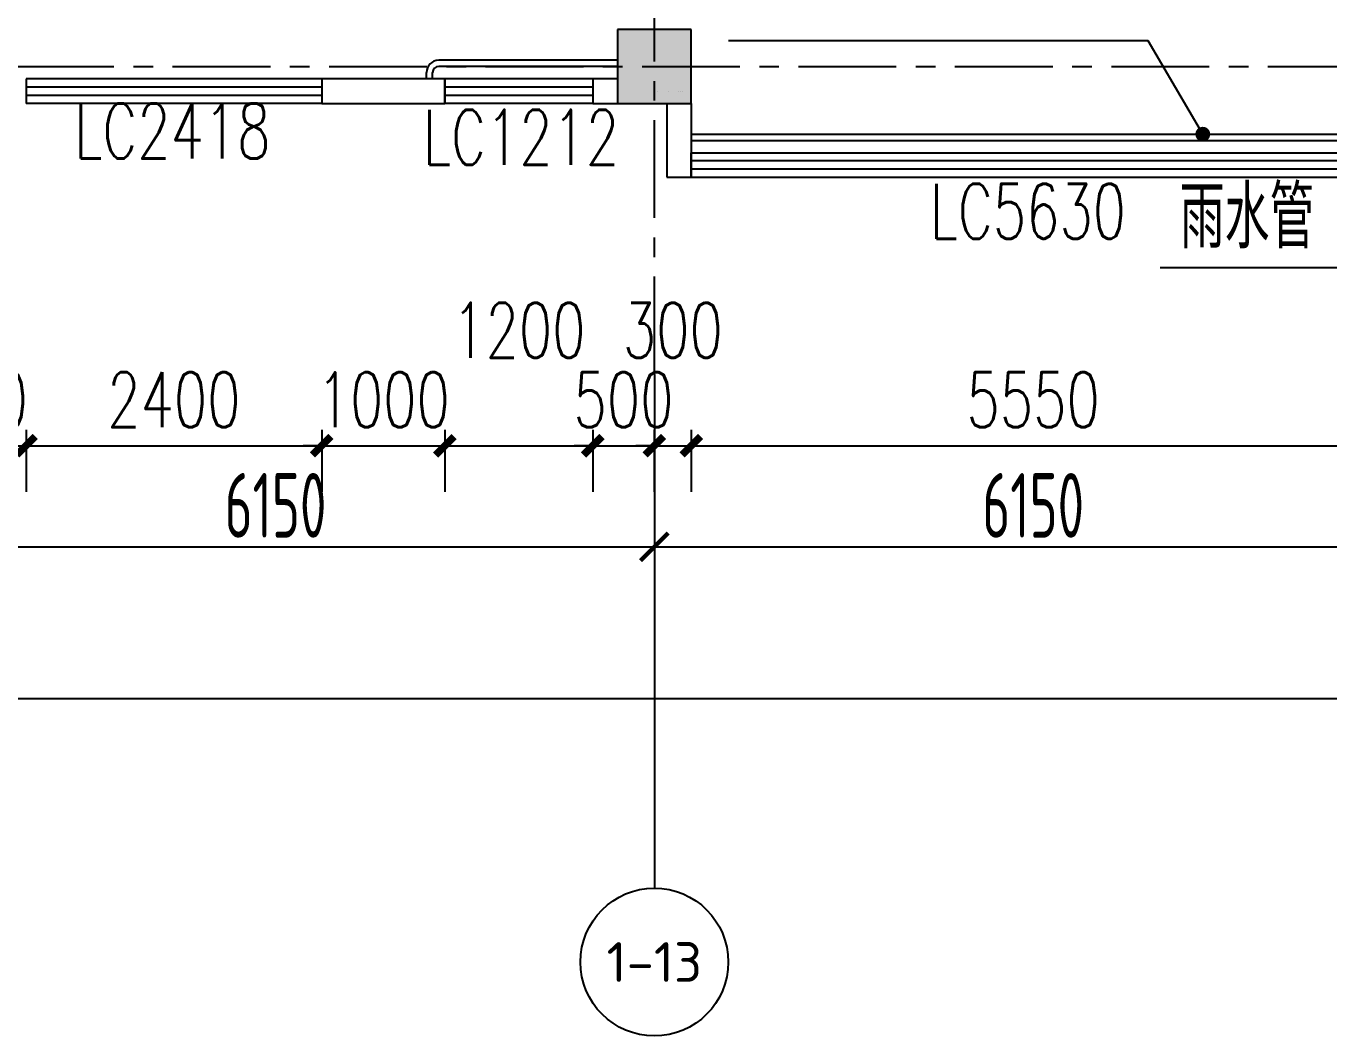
# Model space of a CAD drawing. Header units: millimetres. Extents: x -1048436 to -185795, y -983427 to 400387.
# Drawn here: x -703713 to -693137, y -364464 to -356266 of the extents above; entities that cross this region are included whole.
import ezdxf
from ezdxf.enums import TextEntityAlignment as Align

# ---------------------------------------------------------------- set-up
doc = ezdxf.new("R2010")
doc.units = ezdxf.units.MM
doc.header["$LTSCALE"] = 500
doc.linetypes.add('一层轴网$0$CENTER', pattern=[50.8, 31.75, -6.35, 6.35, -6.35])
for name, color, linetype in [('AXIS_TEXT', 7, 'Continuous'), ('COLUMN', 254, 'Continuous'), ('DIM_LEAD', 3, 'Continuous'), ('PUB_DIM', 3, 'Continuous'), ('PUB_HATCH', 8, 'Continuous'), ('PUB_TEXT', 7, 'Continuous'), ('WINDOW', 4, 'Continuous'), ('WINDOW_TEXT', 7, 'Continuous'), ('一层轴网$0$建-文字', 4, 'Continuous'), ('一层轴网$0$建-符号', 150, 'Continuous'), ('一层轴网$0$建-轴线', 1, '一层轴网$0$CENTER'), ('建-墙', 254, 'Continuous'), ('建-楼梯-扶手栏杆', 3, 'Continuous')]:
    doc.layers.add(name, color=color, linetype=linetype)
doc.styles.add('_TCH_DIM', font='SIMPLEX', dxfattribs={"bigfont": 'GBCBIG'})
doc.styles.add('_TCH_DIM_T3', font='SIMPLEX', dxfattribs={"width": 0.705882, "bigfont": 'GBCBIG'})
doc.styles.add('_TCH_WINDOW', font='SIMPLEX', dxfattribs={"height": 3.5, "bigfont": 'GBCBIG'})
doc.styles.add('COMPLEX', font='COMPLEX')
doc.styles.add('一层轴网$0$XD2008', font='xd-hzs.shx', dxfattribs={"width": 0.7, "bigfont": 'xd-hztxt.shx'})
doc.styles.add('一层轴网$0$XD2008_T3', font='xd-hzs.shx', dxfattribs={"width": 0.7, "bigfont": 'xd-hztxt.shx'})
doc.dimstyles.new('_TCH_ARCH&&150', dxfattribs={"dimtxt": 446.25, "dimasz": 150, "dimexe": 375, "dimexo": 450, "dimgap": 150, "dimtad": 1, "dimdec": 0, "dimzin": 0, "dimdsep": 46, "dimtxsty": '_TCH_DIM_T3', "dimblk": 'ARCHTICK', "dimcen": 0.09, "dimclrt": 7, "dimazin": 2, "dimtfac": 1, "dimtdec": 0, "dimtix": 1, "dimtmove": 2, "dimatfit": 3, "dimldrblk": 'ARCHTICK', "dimfxl": 1, "dimtolj": 1, "dimtzin": 0, "dimarcsym": 0})
doc.dimstyles.new('一层轴网$0$XD100&&150', dxfattribs={"dimtxt": 525, "dimasz": 225, "dimexe": 150, "dimexo": 150, "dimgap": 75, "dimtad": 1, "dimdec": 0, "dimdsep": 46, "dimtxsty": '一层轴网$0$XD2008_T3', "dimblk": '一层轴网$0$_ARCHTICK', "dimcen": 2.5, "dimdle": 150, "dimclrt": 7, "dimaunit": 1, "dimadec": 0, "dimazin": 0, "dimtfac": 1, "dimtdec": 0, "dimtix": 1, "dimtmove": 0, "dimatfit": 3, "dimfxl": 1, "dimtolj": 1, "dimtzin": 0, "dimarcsym": 0})

# ---------------------------------------------------------------- blocks, each defined once
blk = doc.blocks.new('_AXISO')
blk.add_circle((0, 0), 0.5)
at = {"layer": 'AXIS_TEXT', "style": 'COMPLEX', "width": 1.041667}
blk.add_attdef('A', text='', height=0.56, dxfattribs=at).set_placement((-0.25, -0.28), (0.25, -0.28), align=Align.FIT)
blk = doc.blocks.new('一层轴网$0$_ARCHTICK')
at = {"color": 0, "linetype": 'ByBlock', "const_width": 0.15}
blk.add_lwpolyline([(-0.5, -0.5), (0.5, 0.5)], dxfattribs=at)
blk = doc.blocks.new('*D2905')
at = {"layer": 'Defpoints', "color": 0, "transparency": 16777216}
for p in [(48600, -2500), (54750, -2500), (54750, -3900)]:
    blk.add_point(p, dxfattribs=at)
at = {"layer": '一层轴网$0$建-符号', "color": 0, "lineweight": -2, "transparency": 16777216}
for p, q in [((48600, -2650), (48600, -4050)), ((54750, -2650), (54750, -4050)), ((48450, -3900), (54900, -3900))]:
    blk.add_line(p, q, dxfattribs=at)
at = {"layer": '一层轴网$0$建-符号', "color": 0, "lineweight": -2, "transparency": 16777216, "xscale": 225, "yscale": 225, "zscale": 225, "rotation": 180}
blk.add_blockref('一层轴网$0$_ARCHTICK', (48600, -3900), dxfattribs=at)
at = {"layer": '一层轴网$0$建-符号', "color": 0, "lineweight": -2, "transparency": 16777216, "xscale": 225, "yscale": 225, "zscale": 225}
blk.add_blockref('一层轴网$0$_ARCHTICK', (54750, -3900), dxfattribs=at)
at = {"layer": '一层轴网$0$建-符号', "color": 7, "transparency": 16777216, "insert": (51675, -3562.5), "char_height": 525, "attachment_point": 5, "style": '一层轴网$0$XD2008_T3'}
blk.add_mtext('\\A1;6150', dxfattribs=at)
blk = doc.blocks.new('*D2906')
at = {"layer": 'Defpoints', "color": 0, "transparency": 16777216}
for p in [(54750, -2500), (60900, -2500), (60900, -3900)]:
    blk.add_point(p, dxfattribs=at)
at = {"layer": '一层轴网$0$建-符号', "color": 0, "lineweight": -2, "transparency": 16777216}
for p, q in [((54750, -2650), (54750, -4050)), ((60900, -2650), (60900, -4050)), ((54600, -3900), (61050, -3900))]:
    blk.add_line(p, q, dxfattribs=at)
at = {"layer": '一层轴网$0$建-符号', "color": 0, "lineweight": -2, "transparency": 16777216, "xscale": 225, "yscale": 225, "zscale": 225, "rotation": 180}
blk.add_blockref('一层轴网$0$_ARCHTICK', (54750, -3900), dxfattribs=at)
at = {"layer": '一层轴网$0$建-符号', "color": 0, "lineweight": -2, "transparency": 16777216, "xscale": 225, "yscale": 225, "zscale": 225}
blk.add_blockref('一层轴网$0$_ARCHTICK', (60900, -3900), dxfattribs=at)
at = {"layer": '一层轴网$0$建-符号', "color": 7, "transparency": 16777216, "insert": (57825, -3563), "char_height": 525, "attachment_point": 5, "style": '一层轴网$0$XD2008_T3'}
blk.add_mtext('\\A1;6150', dxfattribs=at)
blk = doc.blocks.new('*D2910')
at = {"layer": 'Defpoints', "color": 0, "transparency": 16777216}
for p in [(0, -4275), (74610, -4275), (74610, -5130)]:
    blk.add_point(p, dxfattribs=at)
at = {"layer": '一层轴网$0$建-符号', "color": 0, "lineweight": -2, "transparency": 16777216}
for p, q in [((0, -4425), (0, -5280)), ((74610, -4425), (74610, -5280)), ((-150, -5130), (74760, -5130))]:
    blk.add_line(p, q, dxfattribs=at)
at = {"layer": '一层轴网$0$建-符号', "color": 0, "lineweight": -2, "transparency": 16777216, "xscale": 225, "yscale": 225, "zscale": 225, "rotation": 180}
blk.add_blockref('一层轴网$0$_ARCHTICK', (0, -5130), dxfattribs=at)
at = {"layer": '一层轴网$0$建-符号', "color": 0, "lineweight": -2, "transparency": 16777216, "xscale": 225, "yscale": 225, "zscale": 225}
blk.add_blockref('一层轴网$0$_ARCHTICK', (74610, -5130), dxfattribs=at)
at = {"layer": '一层轴网$0$建-符号', "color": 7, "transparency": 16777216, "insert": (37305, -4793), "char_height": 525, "attachment_point": 5, "style": '一层轴网$0$XD2008_T3'}
blk.add_mtext('\\A1;74610', dxfattribs=at)
blk = doc.blocks.new('A$C4F09042B')
at = {"layer": 'DIM_LEAD'}
blk.add_line((128763, 33791), (127313, 33791), dxfattribs=at)
at = {"layer": 'PUB_TEXT', "style": '_TCH_DIM'}
blk.add_text('雨水管', height=506.4, dxfattribs=at).set_placement((127471, 33948))
blk = doc.blocks.new('_ArchTick')
at = {"color": 0, "linetype": 'ByBlock', "const_width": 0.4}
blk.add_lwpolyline([(-0.5, -0.5), (0.5, 0.5)], dxfattribs=at)
blk = doc.blocks.new('*D2088')
at = {"layer": 'Defpoints', "color": 0, "transparency": 16777216}
for p in [(-704763, -359094), (-703713, -359094), (-703713, -359673)]:
    blk.add_point(p, dxfattribs=at)
at = {"layer": 'PUB_DIM', "color": 0, "lineweight": -2, "transparency": 16777216}
for p, q in [((-704763, -359544), (-704763, -360048)), ((-703713, -359544), (-703713, -360048)), ((-704763, -359673), (-704913, -359673)), ((-704763, -359673), (-703713, -359673)), ((-703713, -359673), (-703563, -359673))]:
    blk.add_line(p, q, dxfattribs=at)
at = {"layer": 'PUB_DIM', "color": 0, "lineweight": -2, "transparency": 16777216, "xscale": 150, "yscale": 150, "zscale": 150}
blk.add_blockref('_ArchTick', (-704763, -359673), dxfattribs=at)
at = {"layer": 'PUB_DIM', "color": 0, "lineweight": -2, "transparency": 16777216, "xscale": 150, "yscale": 150, "zscale": 150, "rotation": 180}
blk.add_blockref('_ArchTick', (-703713, -359673), dxfattribs=at)
at = {"layer": 'PUB_DIM', "color": 7, "transparency": 16777216, "insert": (-704238, -359300), "char_height": 446.2, "attachment_point": 5, "style": '_TCH_DIM_T3'}
blk.add_mtext('\\A1;1050', dxfattribs=at)
blk = doc.blocks.new('*D2089')
at = {"layer": 'Defpoints', "color": 0, "transparency": 16777216}
for p in [(-703713, -359094), (-701313, -359094), (-701313, -359673)]:
    blk.add_point(p, dxfattribs=at)
at = {"layer": 'PUB_DIM', "color": 0, "lineweight": -2, "transparency": 16777216}
for p, q in [((-703713, -359544), (-703713, -360048)), ((-701313, -359544), (-701313, -360048)), ((-703713, -359673), (-701313, -359673))]:
    blk.add_line(p, q, dxfattribs=at)
at = {"layer": 'PUB_DIM', "color": 0, "lineweight": -2, "transparency": 16777216, "xscale": 150, "yscale": 150, "zscale": 150, "rotation": 180}
blk.add_blockref('_ArchTick', (-703713, -359673), dxfattribs=at)
at = {"layer": 'PUB_DIM', "color": 0, "lineweight": -2, "transparency": 16777216, "xscale": 150, "yscale": 150, "zscale": 150}
blk.add_blockref('_ArchTick', (-701313, -359673), dxfattribs=at)
at = {"layer": 'PUB_DIM', "color": 7, "transparency": 16777216, "insert": (-702513, -359300), "char_height": 446.2, "attachment_point": 5, "style": '_TCH_DIM_T3'}
blk.add_mtext('\\A1;2400', dxfattribs=at)
blk = doc.blocks.new('*D2090')
at = {"layer": 'Defpoints', "color": 0, "transparency": 16777216}
for p in [(-701313, -359094), (-700313, -359094), (-700313, -359673)]:
    blk.add_point(p, dxfattribs=at)
at = {"layer": 'PUB_DIM', "color": 0, "lineweight": -2, "transparency": 16777216}
for p, q in [((-701313, -359544), (-701313, -360048)), ((-700313, -359544), (-700313, -360048)), ((-701313, -359673), (-701463, -359673)), ((-701313, -359673), (-700313, -359673)), ((-700313, -359673), (-700163, -359673))]:
    blk.add_line(p, q, dxfattribs=at)
at = {"layer": 'PUB_DIM', "color": 0, "lineweight": -2, "transparency": 16777216, "xscale": 150, "yscale": 150, "zscale": 150}
blk.add_blockref('_ArchTick', (-701313, -359673), dxfattribs=at)
at = {"layer": 'PUB_DIM', "color": 0, "lineweight": -2, "transparency": 16777216, "xscale": 150, "yscale": 150, "zscale": 150, "rotation": 180}
blk.add_blockref('_ArchTick', (-700313, -359673), dxfattribs=at)
at = {"layer": 'PUB_DIM', "color": 7, "transparency": 16777216, "insert": (-700813, -359300), "char_height": 446.2, "attachment_point": 5, "style": '_TCH_DIM_T3'}
blk.add_mtext('\\A1;1000', dxfattribs=at)
blk = doc.blocks.new('*D2091')
at = {"layer": 'Defpoints', "color": 0, "transparency": 16777216}
for p in [(-700313, -359094), (-699113, -359094), (-699113, -359673)]:
    blk.add_point(p, dxfattribs=at)
at = {"layer": 'PUB_DIM', "color": 0, "lineweight": -2, "transparency": 16777216}
for p, q in [((-700313, -359544), (-700313, -360048)), ((-699113, -359544), (-699113, -360048)), ((-700313, -359673), (-699113, -359673))]:
    blk.add_line(p, q, dxfattribs=at)
at = {"layer": 'PUB_DIM', "color": 0, "lineweight": -2, "transparency": 16777216, "xscale": 150, "yscale": 150, "zscale": 150, "rotation": 180}
blk.add_blockref('_ArchTick', (-700313, -359673), dxfattribs=at)
at = {"layer": 'PUB_DIM', "color": 0, "lineweight": -2, "transparency": 16777216, "xscale": 150, "yscale": 150, "zscale": 150}
blk.add_blockref('_ArchTick', (-699113, -359673), dxfattribs=at)
at = {"layer": 'PUB_DIM', "color": 7, "transparency": 16777216, "insert": (-699713, -358735), "char_height": 446.2, "attachment_point": 5, "style": '_TCH_DIM_T3'}
blk.add_mtext('\\A1;1200', dxfattribs=at)
blk = doc.blocks.new('*D2092')
at = {"layer": 'Defpoints', "color": 0, "transparency": 16777216}
for p in [(-699113, -359094), (-698613, -359094), (-698613, -359673)]:
    blk.add_point(p, dxfattribs=at)
at = {"layer": 'PUB_DIM', "color": 0, "lineweight": -2, "transparency": 16777216}
for p, q in [((-699113, -359544), (-699113, -360048)), ((-698613, -359544), (-698613, -360048)), ((-699113, -359673), (-699263, -359673)), ((-699113, -359673), (-698613, -359673)), ((-698613, -359673), (-698463, -359673))]:
    blk.add_line(p, q, dxfattribs=at)
at = {"layer": 'PUB_DIM', "color": 0, "lineweight": -2, "transparency": 16777216, "xscale": 150, "yscale": 150, "zscale": 150}
blk.add_blockref('_ArchTick', (-699113, -359673), dxfattribs=at)
at = {"layer": 'PUB_DIM', "color": 0, "lineweight": -2, "transparency": 16777216, "xscale": 150, "yscale": 150, "zscale": 150, "rotation": 180}
blk.add_blockref('_ArchTick', (-698613, -359673), dxfattribs=at)
at = {"layer": 'PUB_DIM', "color": 7, "transparency": 16777216, "insert": (-698863, -359300), "char_height": 446.2, "attachment_point": 5, "style": '_TCH_DIM_T3'}
blk.add_mtext('\\A1;500', dxfattribs=at)
blk = doc.blocks.new('*D2093')
at = {"layer": 'Defpoints', "color": 0, "transparency": 16777216}
for p in [(-698613, -359094), (-698313, -359094), (-698313, -359673)]:
    blk.add_point(p, dxfattribs=at)
at = {"layer": 'PUB_DIM', "color": 0, "lineweight": -2, "transparency": 16777216}
for p, q in [((-698613, -359544), (-698613, -360048)), ((-698313, -359544), (-698313, -360048)), ((-698613, -359673), (-698763, -359673)), ((-698613, -359673), (-698313, -359673)), ((-698313, -359673), (-698163, -359673))]:
    blk.add_line(p, q, dxfattribs=at)
at = {"layer": 'PUB_DIM', "color": 0, "lineweight": -2, "transparency": 16777216, "xscale": 150, "yscale": 150, "zscale": 150}
blk.add_blockref('_ArchTick', (-698613, -359673), dxfattribs=at)
at = {"layer": 'PUB_DIM', "color": 0, "lineweight": -2, "transparency": 16777216, "xscale": 150, "yscale": 150, "zscale": 150, "rotation": 180}
blk.add_blockref('_ArchTick', (-698313, -359673), dxfattribs=at)
at = {"layer": 'PUB_DIM', "color": 7, "transparency": 16777216, "insert": (-698463, -358735), "char_height": 446.2, "attachment_point": 5, "style": '_TCH_DIM_T3'}
blk.add_mtext('\\A1;300', dxfattribs=at)
blk = doc.blocks.new('*D2094')
at = {"layer": 'Defpoints', "color": 0, "transparency": 16777216}
for p in [(-698313, -359094), (-692763, -359094), (-692763, -359673)]:
    blk.add_point(p, dxfattribs=at)
at = {"layer": 'PUB_DIM', "color": 0, "lineweight": -2, "transparency": 16777216}
for p, q in [((-698313, -359544), (-698313, -360048)), ((-692763, -359544), (-692763, -360048)), ((-698313, -359673), (-692763, -359673))]:
    blk.add_line(p, q, dxfattribs=at)
at = {"layer": 'PUB_DIM', "color": 0, "lineweight": -2, "transparency": 16777216, "xscale": 150, "yscale": 150, "zscale": 150, "rotation": 180}
blk.add_blockref('_ArchTick', (-698313, -359673), dxfattribs=at)
at = {"layer": 'PUB_DIM', "color": 0, "lineweight": -2, "transparency": 16777216, "xscale": 150, "yscale": 150, "zscale": 150}
blk.add_blockref('_ArchTick', (-692763, -359673), dxfattribs=at)
at = {"layer": 'PUB_DIM', "color": 7, "transparency": 16777216, "insert": (-695538, -359300), "char_height": 446.2, "attachment_point": 5, "style": '_TCH_DIM_T3'}
blk.add_mtext('\\A1;5550', dxfattribs=at)
blk = doc.blocks.new('$TCHSYS$WIN2D')
for p, q in [((-0.5, 0.5), (0.5, 0.5)), ((-0.5, 0.5), (-0.5, -0.5)), ((0.5, 0.5), (0.5, -0.5)), ((0.5, 0.1667), (-0.5, 0.1667)), ((0.5, -0.1667), (-0.5, -0.1667)), ((-0.5, -0.5), (0.5, -0.5))]:
    blk.add_line(p, q)
blk = doc.blocks.new('一层轴网')
at = {"layer": '一层轴网$0$建-符号'}
blk.add_line((54750, -2500), (54750, -6670), dxfattribs=at)
at = {"layer": '一层轴网$0$建-轴线', "ltscale": 0.05}
blk.add_line((-2500, 0), (77110, 0), dxfattribs=at)
blk.add_lwpolyline([(54750, -2500), (54750, 82276.4)], dxfattribs=at)
at = {"layer": '一层轴网$0$建-符号'}
ref = blk.add_blockref('_AXISO', (54750, -7270), dxfattribs=dict(at, xscale=1200, yscale=1200, zscale=1200))
ref.add_attrib('A', '1-13', dxfattribs={"layer": '一层轴网$0$建-文字', "height": 323.08, "style": '一层轴网$0$XD2008', "width": 0.78}).set_placement((54362.3, -7431.5), (55137.7, -7431.5), align=Align.FIT)
for p1, p2, distance, picture, middle in [((48600, -2500), (54750, -2500), -1400, '*D2905', (51675, -3562.5)), ((54750, -2500), (60900, -2500), -1400, '*D2906', (57825, -3562.5)), ((0, -4275), (74610, -4275), -855, '*D2910', (37305, -4792.5))]:
    dim = blk.add_aligned_dim(p1=p1, p2=p2, distance=distance, dimstyle='一层轴网$0$XD100&&150', dxfattribs=at)
    dim.commit()
    dim.dimension.update_dxf_attribs({"geometry": picture, "text_midpoint": middle})

msp = doc.modelspace()

# ---------------------------------------------------------------- hatches: boundary and pattern name
at = {"layer": 'PUB_HATCH'}
msp.add_hatch(color=256, dxfattribs=at).paths.add_polyline_path([(-698912.7, -356294), (-698912.7, -356894), (-698312.7, -356894), (-698312.7, -356294)])

# ---------------------------------------------------------------- linework, layer by layer
at = {"layer": 'COLUMN'}
for p, q in [((-698912.7, -356294), (-698912.7, -356894)), ((-698312.7, -356294), (-698912.7, -356294)), ((-698312.7, -356894), (-698312.7, -356294)), ((-698912.7, -356894), (-698312.7, -356894))]:
    msp.add_line(p, q, dxfattribs=at)
at = {"layer": 'DIM_LEAD'}
for p, q in [((-694604.4, -356385.8), (-698010, -356385.8)), ((-694161, -357144), (-694604.4, -356385.8)), ((-694161, -357144), (-694604.4, -356385.8))]:
    msp.add_line(p, q, dxfattribs=at)
at = {"layer": 'DIM_LEAD', "const_width": 60}
msp.add_lwpolyline([(-694145.9, -357169.9, 1), (-694176.1, -357118.1, 1)], format="xyb", close=True, dxfattribs=at)
msp.add_lwpolyline([(-694145.9, -357169.9, 1), (-694176.1, -357118.1, 1)], format="xyb", close=True, dxfattribs=at)
at = {"layer": '建-墙'}
for p, q in [((-700312.6, -356694), (-701312.6, -356694)), ((-701312.6, -356694), (-701312.6, -356894)), ((-700312.6, -356894), (-700312.6, -356694)), ((-698912.7, -356694), (-699112.6, -356694)), ((-699112.6, -356694), (-699112.6, -356894)), ((-698587.7, -356794), (-698587.7, -356794)), ((-698500.2, -356794), (-698500.2, -356794)), ((-698412.7, -356794), (-698412.7, -356794)), ((-698412.7, -356794), (-698412.7, -356794)), ((-698400.2, -356794), (-698400.2, -356794)), ((-698387.7, -356794), (-698387.7, -356794)), ((-701312.6, -356894), (-700312.6, -356894)), ((-699112.6, -356894), (-698912.7, -356894)), ((-698512.7, -356894), (-698512.7, -357494)), ((-698312.7, -356894), (-698312.7, -357294)), ((-698312.7, -357494), (-698312.7, -357294)), ((-698512.7, -357494), (-698312.7, -357494))]:
    msp.add_line(p, q, dxfattribs=at)
at = {"layer": '建-楼梯-扶手栏杆'}
for p, q in [((-698912.6, -356544), (-700362.6, -356544)), ((-698912.6, -356594), (-700362.6, -356594)), ((-700462.6, -356694), (-700462.6, -356644)), ((-700412.6, -356694), (-700412.6, -356644)), ((-698312.7, -357144), (-692762.7, -357144)), ((-698312.7, -357194), (-692762.7, -357194))]:
    msp.add_line(p, q, dxfattribs=at)
for radius in [100, 50]:
    msp.add_arc((-700362.6, -356644), radius, 90, 180, dxfattribs=at)

# ---------------------------------------------------------------- block references
for name, p in [('一层轴网', (-753362.7, -356594)), ('A$C4F09042B', (-821819.6, -392018.5))]:
    msp.add_blockref(name, p)
at = {"layer": 'WINDOW'}
ref = msp.add_blockref('$TCHSYS$WIN2D', (-702512.6, -356794), dxfattribs=dict(at, xscale=2400, yscale=-200, zscale=2400, rotation=180))
ref.add_attrib('A', 'LC2418', (-703322.6, -357342.1), dxfattribs={"layer": 'WINDOW_TEXT', "height": 446.25, "style": '_TCH_WINDOW', "width": 0.705882})
ref = msp.add_blockref('$TCHSYS$WIN2D', (-699712.6, -356794), dxfattribs=dict(at, xscale=1200, yscale=-200, zscale=1200, rotation=180))
ref.add_attrib('A', 'LC1212', (-700492.6, -357392.1), dxfattribs={"layer": 'WINDOW_TEXT', "height": 446.25, "style": '_TCH_WINDOW', "width": 0.705882})
ref = msp.add_blockref('$TCHSYS$WIN2D', (-695537.7, -357394), dxfattribs=dict(at, xscale=-5550, yscale=-200, zscale=-5550, rotation=180))
ref.add_attrib('A', 'LC5630', (-696377.7, -357992.1), dxfattribs={"layer": 'WINDOW_TEXT', "height": 446.25, "style": '_TCH_WINDOW', "width": 0.705882})

# ---------------------------------------------------------------- dimensions: what is measured, and where the dimension line sits
at = {"layer": 'PUB_DIM'}
for base, p1, p2, picture, middle in [((-699112.6, -359672.8), (-700312.6, -359094), (-699112.6, -359094), '*D2091', (-699712.6, -358735.3)), ((-698312.7, -359672.8), (-698612.7, -359094), (-698312.7, -359094), '*D2093', (-698462.7, -358735.3))]:
    dim = msp.add_linear_dim(base=base, p1=p1, p2=p2, angle=0, dimstyle='_TCH_ARCH&&150', dxfattribs=at)
    dim.commit()
    dim.dimension.update_dxf_attribs({"geometry": picture, "text_midpoint": middle, "dimtype": 129})
for p1, p2, picture, middle in [((-704762.7, -359094), (-703712.6, -359094), '*D2088', (-704237.6, -359299.7)), ((-703712.6, -359094), (-701312.6, -359094), '*D2089', (-702512.6, -359299.7)), ((-701312.6, -359094), (-700312.6, -359094), '*D2090', (-700812.6, -359299.7)), ((-699112.6, -359094), (-698612.7, -359094), '*D2092', (-698862.6, -359299.7)), ((-698312.7, -359094), (-692762.7, -359094), '*D2094', (-695537.7, -359299.7))]:
    dim = msp.add_aligned_dim(p1=p1, p2=p2, distance=-578.8, dimstyle='_TCH_ARCH&&150', dxfattribs=at)
    dim.commit()
    dim.dimension.update_dxf_attribs({"geometry": picture, "text_midpoint": middle})

doc.saveas('drawing.dxf')
